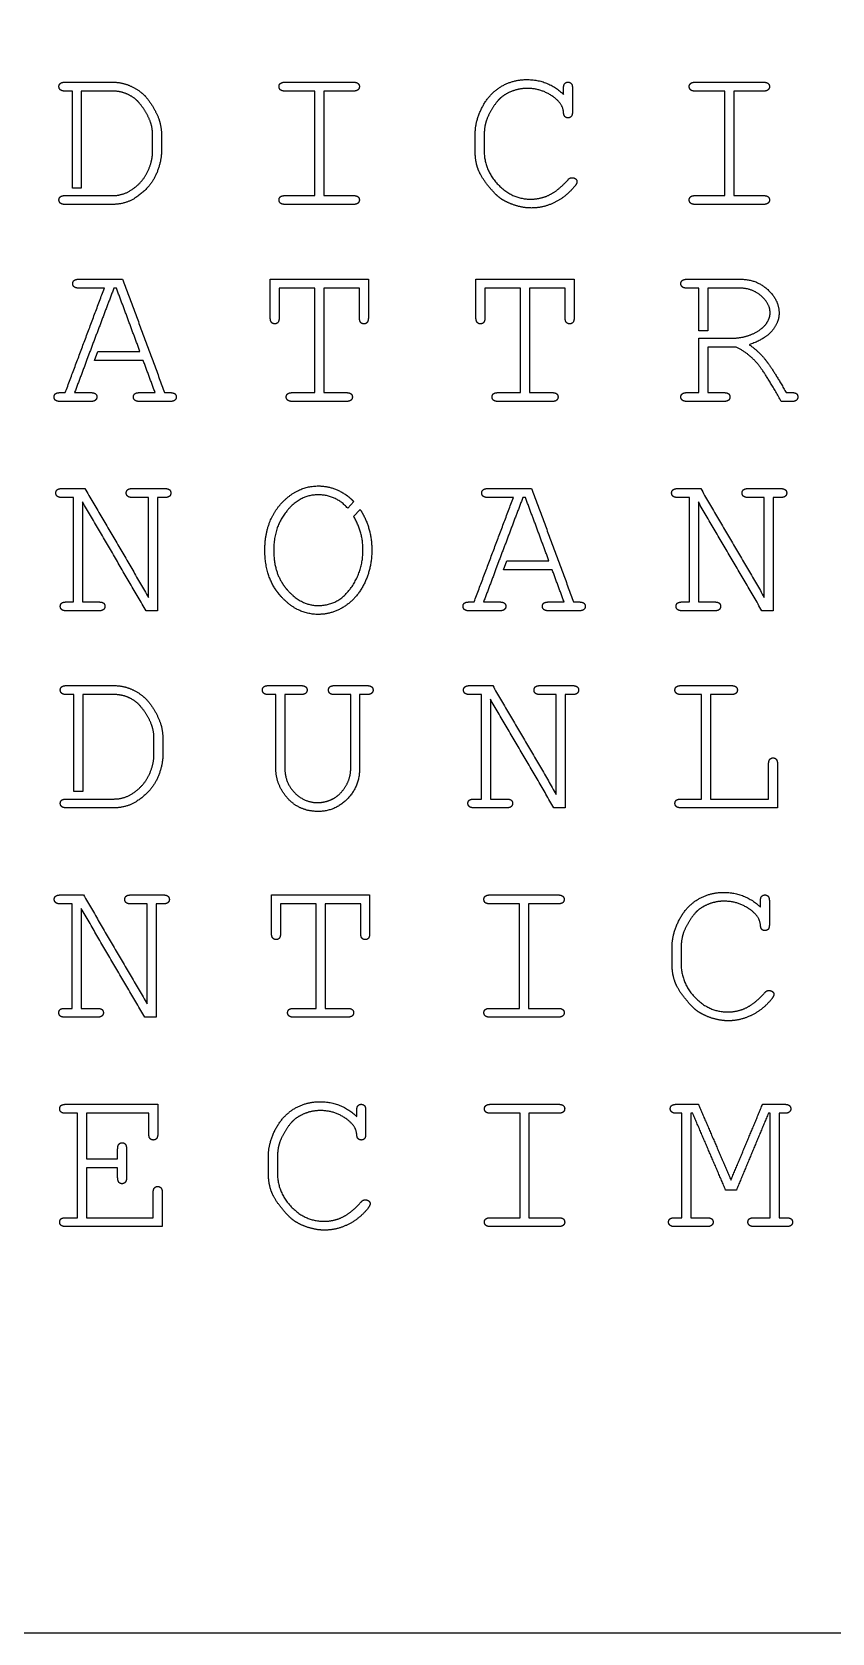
# Model space of a CAD drawing. Header units: millimetres. Extents: x 0 to 260, y 0 to 260.
# Drawn here: x 65 to 130, y 0 to 130 of the extents above; entities that cross this region are included whole.
import ezdxf

# ---------------------------------------------------------------- set-up
doc = ezdxf.new("R2010")
doc.units = ezdxf.units.MM
doc.header["$MEASUREMENT"] = 0
doc.layers.add('LaserCut', color=254, linetype='Continuous', true_color=0xbfbfff)

msp = doc.modelspace()

# ---------------------------------------------------------------- linework, layer by layer
at = {"layer": 'LaserCut'}
for p, q in [((69, 117.32), (68.28, 117.32)), ((119.9, 105.74), (119.17, 105.74)), ((70.08, 103.33), (70.36, 104.06)), ((91.14, 91.87), (90.65, 91.33)), ((91.13, 90.67), (91.65, 91.24)), ((103.31, 86.33), (103.58, 87.06)), ((69.12, 68.32), (68.39, 68.32))]:
    msp.add_line(p, q, dxfattribs=at)
msp.add_lwpolyline([(0, 0), (260, 0), (260, 260), (0, 260)], close=True, dxfattribs=at)
for points in [[(68.28, 116.72), (69, 116.72)], [(69.71, 104.06), (69.44, 103.33)], [(119.17, 105.14), (119.9, 105.14)], [(102.94, 87.06), (102.67, 86.33)], [(68.39, 67.72), (69.12, 67.72)]]:
    msp.add_lwpolyline(points, dxfattribs=at)
for points in [[(103.09, 125.56), (104.06, 126.14), (105.19, 126.14)], [(105.19, 126.14), (106.93, 126.14), (108.19, 124.94)], [(67.19, 125.57), (67.19, 125.73), (67.31, 125.83)], [(67.31, 125.3), (67.19, 125.4), (67.19, 125.57)], [(67.31, 125.83), (67.43, 125.93), (67.7, 125.93)], [(67.7, 125.2), (67.43, 125.2), (67.31, 125.3)], [(67.7, 125.93), (69.61, 125.93), (71.51, 125.93)], [(68.28, 125.2), (67.99, 125.2), (67.7, 125.2)], [(68.28, 117.32), (68.28, 121.26), (68.28, 125.2)], [(71.57, 125.2), (70.29, 125.2), (69, 125.2)], [(69, 125.2), (69, 121.26), (69, 117.32)], [(71.51, 125.93), (72.4, 125.93), (73.14, 125.55)], [(72.84, 124.91), (72.25, 125.2), (71.57, 125.2)], [(73.73, 124.21), (73.43, 124.62), (72.84, 124.91)], [(73.14, 125.55), (73.88, 125.18), (74.27, 124.71)], [(85.07, 125.57), (85.07, 125.73), (85.19, 125.83)], [(85.19, 125.3), (85.07, 125.4), (85.07, 125.57)], [(85.19, 125.83), (85.31, 125.93), (85.58, 125.93)], [(85.58, 125.2), (85.31, 125.2), (85.19, 125.3)], [(85.58, 125.93), (88.34, 125.93), (91.09, 125.93)], [(87.97, 125.2), (86.78, 125.2), (85.58, 125.2)], [(87.97, 116.72), (87.97, 120.96), (87.97, 125.2)], [(88.7, 125.2), (88.7, 120.96), (88.7, 116.72)], [(91.09, 125.2), (89.89, 125.2), (88.7, 125.2)], [(91.09, 125.93), (91.36, 125.93), (91.48, 125.83)], [(91.48, 125.3), (91.36, 125.2), (91.09, 125.2)], [(91.48, 125.83), (91.6, 125.73), (91.6, 125.57)], [(91.6, 125.57), (91.6, 125.4), (91.48, 125.3)], [(101.57, 123.87), (102.13, 124.97), (103.09, 125.56)], [(103.7, 125.06), (103.17, 124.8), (102.85, 124.42)], [(105.23, 125.42), (104.42, 125.42), (103.7, 125.06)], [(107.43, 124.68), (106.46, 125.42), (105.23, 125.42)], [(108.19, 125.45), (108.19, 125.7), (108.29, 125.82)], [(108.19, 124.94), (108.19, 125.19), (108.19, 125.45)], [(108.29, 125.82), (108.39, 125.93), (108.55, 125.93)], [(108.55, 125.93), (108.71, 125.93), (108.81, 125.82)], [(108.81, 125.82), (108.91, 125.71), (108.91, 125.46)], [(108.91, 125.46), (108.91, 124.48), (108.91, 123.51)], [(118.4, 125.57), (118.4, 125.73), (118.52, 125.83)], [(118.52, 125.3), (118.4, 125.4), (118.4, 125.57)], [(118.52, 125.83), (118.63, 125.93), (118.9, 125.93)], [(118.9, 125.2), (118.63, 125.2), (118.52, 125.3)], [(118.9, 125.93), (121.66, 125.93), (124.41, 125.93)], [(121.3, 125.2), (120.1, 125.2), (118.9, 125.2)], [(121.3, 116.72), (121.3, 120.96), (121.3, 125.2)], [(122.02, 125.2), (122.02, 120.96), (122.02, 116.72)], [(124.41, 125.2), (123.22, 125.2), (122.02, 125.2)], [(124.41, 125.93), (124.68, 125.93), (124.8, 125.83)], [(124.8, 125.3), (124.68, 125.2), (124.41, 125.2)], [(124.8, 125.83), (124.92, 125.73), (124.92, 125.57)], [(124.92, 125.57), (124.92, 125.4), (124.8, 125.3)], [(74.59, 122.78), (74.29, 123.57), (73.73, 124.21)], [(74.27, 124.71), (74.94, 123.9), (75.28, 123)], [(101.01, 121.72), (101.01, 122.77), (101.57, 123.87)], [(102.85, 124.42), (102.3, 123.76), (101.97, 122.96)], [(108.19, 123.45), (108.15, 124.15), (107.43, 124.68)], [(108.91, 123.51), (108.91, 123.25), (108.81, 123.14)], [(74.8, 121.61), (74.8, 122.27), (74.59, 122.78)], [(75.28, 123), (75.53, 122.35), (75.53, 121.46)], [(101.97, 122.96), (101.74, 122.36), (101.74, 121.62)], [(108.3, 123.13), (108.21, 123.23), (108.19, 123.45)], [(108.55, 123.03), (108.4, 123.03), (108.3, 123.13)], [(108.81, 123.14), (108.71, 123.03), (108.55, 123.03)], [(74.8, 120.32), (74.8, 120.96), (74.8, 121.61)], [(75.53, 121.46), (75.53, 120.96), (75.53, 120.47)], [(101.01, 120.27), (101.01, 120.99), (101.01, 121.72)], [(101.74, 121.62), (101.74, 120.99), (101.74, 120.37)], [(74.41, 118.69), (74.8, 119.53), (74.8, 120.32)], [(75.53, 120.47), (75.53, 119.38), (75.04, 118.35)], [(101.23, 118.91), (101.01, 119.53), (101.01, 120.27)], [(101.74, 120.37), (101.74, 118.78), (102.87, 117.61)], [(73.24, 117.29), (74.02, 117.86), (74.41, 118.69)], [(75.04, 118.35), (74.56, 117.32), (73.44, 116.56)], [(102.02, 117.57), (101.44, 118.3), (101.23, 118.91)], [(71.57, 116.72), (72.46, 116.72), (73.24, 117.29)], [(103, 116.54), (102.6, 116.85), (102.02, 117.57)], [(102.87, 117.61), (104.01, 116.43), (105.51, 116.43)], [(107.13, 116.82), (107.84, 117.21), (108.55, 118)], [(108.91, 117.26), (108.21, 116.49), (107.34, 116.1)], [(108.55, 118), (108.66, 118.17), (108.87, 118.17)], [(108.87, 118.17), (109.05, 118.17), (109.16, 118.08)], [(109.28, 117.85), (109.28, 117.65), (108.91, 117.26)], [(109.16, 118.08), (109.28, 117.99), (109.28, 117.85)], [(67.19, 116.36), (67.19, 116.53), (67.31, 116.63)], [(67.31, 116.1), (67.19, 116.21), (67.19, 116.36)], [(67.31, 116.63), (67.43, 116.72), (67.7, 116.72)], [(67.7, 116), (67.43, 116), (67.31, 116.1)], [(67.7, 116.72), (67.99, 116.72), (68.28, 116.72)], [(71.51, 116), (69.61, 116), (67.7, 116)], [(69, 116.72), (70.29, 116.72), (71.57, 116.72)], [(73.44, 116.56), (72.61, 116), (71.51, 116)], [(85.07, 116.36), (85.07, 116.53), (85.19, 116.63)], [(85.19, 116.1), (85.07, 116.21), (85.07, 116.36)], [(85.19, 116.63), (85.31, 116.72), (85.58, 116.72)], [(85.58, 116), (85.31, 116), (85.19, 116.1)], [(85.58, 116.72), (86.78, 116.72), (87.97, 116.72)], [(91.09, 116), (88.34, 116), (85.58, 116)], [(88.7, 116.72), (89.89, 116.72), (91.09, 116.72)], [(91.09, 116.72), (91.36, 116.72), (91.48, 116.63)], [(91.48, 116.1), (91.36, 116), (91.09, 116)], [(91.48, 116.63), (91.6, 116.53), (91.6, 116.36)], [(91.6, 116.36), (91.6, 116.21), (91.48, 116.1)], [(104.01, 116.01), (103.4, 116.24), (103, 116.54)], [(105.58, 115.71), (104.81, 115.71), (104.01, 116.01)], [(105.51, 116.43), (106.41, 116.43), (107.13, 116.82)], [(107.34, 116.1), (106.47, 115.71), (105.58, 115.71)], [(118.4, 116.36), (118.4, 116.53), (118.52, 116.63)], [(118.52, 116.1), (118.4, 116.21), (118.4, 116.36)], [(118.52, 116.63), (118.63, 116.72), (118.9, 116.72)], [(118.9, 116), (118.63, 116), (118.52, 116.1)], [(118.9, 116.72), (120.1, 116.72), (121.3, 116.72)], [(124.41, 116), (121.66, 116), (118.9, 116)], [(122.02, 116.72), (123.22, 116.72), (124.41, 116.72)], [(124.41, 116.72), (124.68, 116.72), (124.8, 116.63)], [(124.8, 116.1), (124.68, 116), (124.41, 116)], [(124.8, 116.63), (124.92, 116.53), (124.92, 116.36)], [(124.92, 116.36), (124.92, 116.21), (124.8, 116.1)], [(67.7, 100.72), (69.29, 104.96), (70.88, 109.2)], [(68.31, 109.57), (68.31, 109.73), (68.43, 109.83)], [(68.43, 109.3), (68.31, 109.4), (68.31, 109.57)], [(68.43, 109.83), (68.55, 109.93), (68.82, 109.93)], [(68.82, 109.2), (68.55, 109.2), (68.43, 109.3)], [(68.82, 109.93), (70.59, 109.93), (72.36, 109.93)], [(70.88, 109.2), (69.85, 109.2), (68.82, 109.2)], [(71.65, 109.2), (70.68, 106.63), (69.71, 104.06)], [(71.86, 109.2), (71.76, 109.2), (71.65, 109.2)], [(73.77, 104.06), (72.82, 106.63), (71.86, 109.2)], [(72.36, 109.93), (74.07, 105.33), (75.77, 100.72)], [(84.36, 106.81), (84.36, 108.37), (84.36, 109.93)], [(84.36, 109.93), (88.34, 109.93), (92.33, 109.93)], [(87.98, 109.2), (86.53, 109.2), (85.08, 109.2)], [(85.08, 109.2), (85.08, 108.01), (85.08, 106.81)], [(87.98, 100.72), (87.98, 104.96), (87.98, 109.2)], [(88.71, 109.2), (88.71, 104.96), (88.71, 100.72)], [(91.61, 109.2), (90.16, 109.2), (88.71, 109.2)], [(91.61, 106.81), (91.61, 108.01), (91.61, 109.2)], [(92.33, 109.93), (92.33, 108.37), (92.33, 106.81)], [(101.07, 106.81), (101.07, 108.37), (101.07, 109.93)], [(101.07, 109.93), (105.06, 109.93), (109.05, 109.93)], [(104.7, 109.2), (103.25, 109.2), (101.8, 109.2)], [(101.8, 109.2), (101.8, 108.01), (101.8, 106.81)], [(104.7, 100.72), (104.7, 104.96), (104.7, 109.2)], [(105.42, 109.2), (105.42, 104.96), (105.42, 100.72)], [(108.32, 109.2), (106.87, 109.2), (105.42, 109.2)], [(108.32, 106.81), (108.32, 108.01), (108.32, 109.2)], [(109.05, 109.93), (109.05, 108.37), (109.05, 106.81)], [(117.72, 109.57), (117.72, 109.73), (117.84, 109.83)], [(117.84, 109.3), (117.72, 109.4), (117.72, 109.57)], [(117.84, 109.83), (117.96, 109.93), (118.23, 109.93)], [(118.23, 109.2), (117.96, 109.2), (117.84, 109.3)], [(118.23, 109.93), (120.39, 109.93), (122.54, 109.93)], [(119.17, 109.2), (118.7, 109.2), (118.23, 109.2)], [(119.17, 105.74), (119.17, 107.47), (119.17, 109.2)], [(122.52, 109.2), (121.21, 109.2), (119.9, 109.2)], [(119.9, 109.2), (119.9, 107.47), (119.9, 105.74)], [(124.26, 108.56), (123.54, 109.2), (122.52, 109.2)], [(122.54, 109.93), (123.87, 109.93), (124.78, 109.08)], [(124.97, 107.21), (124.97, 107.92), (124.26, 108.56)], [(124.78, 109.08), (125.7, 108.24), (125.7, 107.18)], [(84.46, 106.42), (84.36, 106.54), (84.36, 106.81)], [(85.08, 106.81), (85.08, 106.54), (84.98, 106.42)], [(91.7, 106.42), (91.61, 106.54), (91.61, 106.81)], [(92.33, 106.81), (92.33, 106.54), (92.23, 106.42)], [(101.18, 106.42), (101.07, 106.54), (101.07, 106.81)], [(101.8, 106.81), (101.8, 106.54), (101.7, 106.42)], [(108.42, 106.42), (108.32, 106.54), (108.32, 106.81)], [(109.05, 106.81), (109.05, 106.54), (108.95, 106.42)], [(124.63, 106.28), (124.97, 106.73), (124.97, 107.21)], [(125.7, 107.18), (125.7, 106.41), (125.13, 105.74)], [(84.72, 106.3), (84.57, 106.3), (84.46, 106.42)], [(84.98, 106.42), (84.89, 106.3), (84.72, 106.3)], [(91.97, 106.3), (91.8, 106.3), (91.7, 106.42)], [(92.23, 106.42), (92.13, 106.3), (91.97, 106.3)], [(101.44, 106.3), (101.28, 106.3), (101.18, 106.42)], [(101.7, 106.42), (101.6, 106.3), (101.44, 106.3)], [(108.68, 106.3), (108.52, 106.3), (108.42, 106.42)], [(108.95, 106.42), (108.85, 106.3), (108.68, 106.3)], [(121.84, 105.14), (122.77, 105.14), (123.53, 105.48)], [(125.13, 105.74), (124.57, 105.06), (123.28, 104.61)], [(123.53, 105.48), (124.28, 105.82), (124.63, 106.28)], [(70.36, 104.06), (72.06, 104.06), (73.77, 104.06)], [(119.17, 100.72), (119.17, 102.93), (119.17, 105.14)], [(119.9, 105.14), (120.87, 105.14), (121.84, 105.14)], [(122.22, 104.42), (121.06, 104.42), (119.9, 104.42)], [(119.9, 104.42), (119.9, 102.57), (119.9, 100.72)], [(123.86, 103.17), (123.14, 103.97), (122.22, 104.42)], [(123.28, 104.61), (124.03, 104.09), (124.56, 103.43)], [(69.44, 103.33), (68.95, 102.03), (68.46, 100.72)], [(74.04, 103.33), (72.06, 103.33), (70.08, 103.33)], [(75, 100.72), (74.52, 102.03), (74.04, 103.33)], [(125.87, 100), (124.57, 102.36), (123.86, 103.17)], [(124.56, 103.43), (125.1, 102.77), (126.28, 100.72)], [(66.79, 100.36), (66.79, 100.53), (66.91, 100.63)], [(66.91, 100.1), (66.79, 100.21), (66.79, 100.36)], [(66.91, 100.63), (67.03, 100.72), (67.3, 100.72)], [(67.3, 100), (67.03, 100), (66.91, 100.1)], [(67.3, 100.72), (67.5, 100.72), (67.7, 100.72)], [(68.46, 100.72), (69.11, 100.72), (69.76, 100.72)], [(69.76, 100.72), (70.03, 100.72), (70.15, 100.63)], [(70.15, 100.1), (70.03, 100), (69.76, 100)], [(70.15, 100.63), (70.27, 100.53), (70.27, 100.36)], [(70.27, 100.36), (70.27, 100.21), (70.15, 100.1)], [(73.24, 100.36), (73.24, 100.53), (73.36, 100.63)], [(73.36, 100.1), (73.24, 100.21), (73.24, 100.36)], [(73.36, 100.63), (73.47, 100.72), (73.75, 100.72)], [(73.75, 100), (73.47, 100), (73.36, 100.1)], [(73.75, 100.72), (74.38, 100.72), (75, 100.72)], [(75.77, 100.72), (75.99, 100.72), (76.21, 100.72)], [(76.21, 100.72), (76.48, 100.72), (76.6, 100.63)], [(76.6, 100.1), (76.48, 100), (76.21, 100)], [(76.6, 100.63), (76.72, 100.53), (76.72, 100.36)], [(76.72, 100.36), (76.72, 100.21), (76.6, 100.1)], [(85.66, 100.36), (85.66, 100.53), (85.78, 100.63)], [(85.78, 100.1), (85.66, 100.21), (85.66, 100.36)], [(85.78, 100.63), (85.9, 100.72), (86.17, 100.72)], [(86.17, 100), (85.9, 100), (85.78, 100.1)], [(86.17, 100.72), (87.08, 100.72), (87.98, 100.72)], [(88.71, 100.72), (89.61, 100.72), (90.52, 100.72)], [(90.52, 100.72), (90.79, 100.72), (90.91, 100.63)], [(90.91, 100.1), (90.79, 100), (90.52, 100)], [(90.91, 100.63), (91.03, 100.53), (91.03, 100.36)], [(91.03, 100.36), (91.03, 100.21), (90.91, 100.1)], [(102.38, 100.36), (102.38, 100.53), (102.5, 100.63)], [(102.5, 100.1), (102.38, 100.21), (102.38, 100.36)], [(102.5, 100.63), (102.61, 100.72), (102.89, 100.72)], [(102.89, 100), (102.61, 100), (102.5, 100.1)], [(102.89, 100.72), (103.79, 100.72), (104.7, 100.72)], [(105.42, 100.72), (106.33, 100.72), (107.23, 100.72)], [(107.23, 100.72), (107.51, 100.72), (107.62, 100.63)], [(107.62, 100.1), (107.51, 100), (107.23, 100)], [(107.62, 100.63), (107.74, 100.53), (107.74, 100.36)], [(107.74, 100.36), (107.74, 100.21), (107.62, 100.1)], [(117.72, 100.36), (117.72, 100.53), (117.84, 100.63)], [(117.84, 100.1), (117.72, 100.21), (117.72, 100.36)], [(117.84, 100.63), (117.96, 100.72), (118.23, 100.72)], [(118.23, 100), (117.96, 100), (117.84, 100.1)], [(118.23, 100.72), (118.7, 100.72), (119.17, 100.72)], [(119.9, 100.72), (120.55, 100.72), (121.2, 100.72)], [(121.2, 100.72), (121.48, 100.72), (121.59, 100.63)], [(121.59, 100.1), (121.48, 100), (121.2, 100)], [(121.59, 100.63), (121.71, 100.53), (121.71, 100.36)], [(121.71, 100.36), (121.71, 100.21), (121.59, 100.1)], [(126.28, 100.72), (126.53, 100.72), (126.78, 100.72)], [(127.11, 100.1), (127.01, 100), (126.77, 100)], [(126.78, 100.72), (127.01, 100.72), (127.12, 100.63)], [(127.22, 100.36), (127.22, 100.21), (127.11, 100.1)], [(127.12, 100.63), (127.22, 100.53), (127.22, 100.36)], [(69.76, 100), (68.53, 100), (67.3, 100)], [(76.21, 100), (74.98, 100), (73.75, 100)], [(90.52, 100), (88.34, 100), (86.17, 100)], [(107.23, 100), (105.06, 100), (102.89, 100)], [(121.2, 100), (119.72, 100), (118.23, 100)], [(126.77, 100), (126.32, 100), (125.87, 100)], [(66.94, 92.57), (66.94, 92.73), (67.05, 92.83)], [(67.05, 92.3), (66.94, 92.4), (66.94, 92.57)], [(67.05, 92.83), (67.17, 92.93), (67.44, 92.93)], [(67.44, 92.2), (67.17, 92.2), (67.05, 92.3)], [(67.44, 92.93), (68.37, 92.93), (69.3, 92.93)], [(69.3, 92.93), (71.89, 88.51), (74.47, 84.09)], [(72.66, 92.57), (72.66, 92.73), (72.77, 92.83)], [(72.78, 92.3), (72.66, 92.4), (72.66, 92.57)], [(72.77, 92.83), (72.89, 92.93), (73.17, 92.93)], [(73.17, 92.2), (72.9, 92.2), (72.78, 92.3)], [(73.17, 92.93), (74.47, 92.93), (75.78, 92.93)], [(75.78, 92.93), (76.05, 92.93), (76.17, 92.83)], [(76.17, 92.3), (76.05, 92.2), (75.78, 92.2)], [(76.17, 92.83), (76.28, 92.73), (76.28, 92.57)], [(76.28, 92.57), (76.28, 92.4), (76.17, 92.3)], [(85.23, 91.69), (86.54, 93.14), (88.26, 93.14)], [(88.26, 92.42), (86.76, 92.42), (85.7, 91.1)], [(88.26, 93.14), (89.43, 93.14), (90.44, 92.47)], [(90.65, 91.33), (89.69, 92.42), (88.26, 92.42)], [(90.44, 92.47), (90.82, 92.21), (91.14, 91.87)], [(101.54, 92.57), (101.54, 92.73), (101.66, 92.83)], [(101.66, 92.3), (101.54, 92.4), (101.54, 92.57)], [(101.66, 92.83), (101.78, 92.93), (102.05, 92.93)], [(102.05, 92.2), (101.78, 92.2), (101.66, 92.3)], [(102.05, 92.93), (103.82, 92.93), (105.59, 92.93)], [(105.59, 92.93), (107.3, 88.33), (109, 83.72)], [(116.97, 92.57), (116.97, 92.73), (117.09, 92.83)], [(117.09, 92.3), (116.97, 92.4), (116.97, 92.57)], [(117.09, 92.83), (117.2, 92.93), (117.48, 92.93)], [(117.48, 92.2), (117.2, 92.2), (117.09, 92.3)], [(117.48, 92.93), (118.4, 92.93), (119.33, 92.93)], [(119.33, 92.93), (121.92, 88.51), (124.5, 84.09)], [(122.69, 92.57), (122.69, 92.73), (122.81, 92.83)], [(122.81, 92.3), (122.69, 92.4), (122.69, 92.57)], [(122.81, 92.83), (122.92, 92.93), (123.2, 92.93)], [(123.2, 92.2), (122.93, 92.2), (122.81, 92.3)], [(123.2, 92.93), (124.5, 92.93), (125.81, 92.93)], [(125.81, 92.93), (126.08, 92.93), (126.2, 92.83)], [(126.2, 92.3), (126.08, 92.2), (125.81, 92.2)], [(126.2, 92.83), (126.32, 92.73), (126.32, 92.57)], [(126.32, 92.57), (126.32, 92.4), (126.2, 92.3)], [(68.38, 92.2), (67.91, 92.2), (67.44, 92.2)], [(68.38, 83.72), (68.38, 87.96), (68.38, 92.2)], [(74.28, 83), (71.69, 87.42), (69.11, 91.84)], [(69.11, 91.84), (69.11, 87.78), (69.11, 83.72)], [(74.47, 92.2), (73.82, 92.2), (73.17, 92.2)], [(74.47, 84.09), (74.47, 88.14), (74.47, 92.2)], [(75.78, 92.2), (75.49, 92.2), (75.2, 92.2)], [(75.2, 92.2), (75.2, 87.6), (75.2, 83)], [(83.92, 87.93), (83.92, 90.23), (85.23, 91.69)], [(85.7, 91.1), (84.63, 89.79), (84.64, 87.93)], [(91.65, 91.24), (91.86, 90.93), (92.03, 90.57)], [(100.92, 83.72), (102.52, 87.96), (104.11, 92.2)], [(104.11, 92.2), (103.08, 92.2), (102.05, 92.2)], [(104.88, 92.2), (103.91, 89.63), (102.94, 87.06)], [(105.09, 92.2), (104.98, 92.2), (104.88, 92.2)], [(107, 87.06), (106.05, 89.63), (105.09, 92.2)], [(118.42, 92.2), (117.95, 92.2), (117.48, 92.2)], [(118.42, 83.72), (118.42, 87.96), (118.42, 92.2)], [(124.31, 83), (121.73, 87.42), (119.14, 91.84)], [(119.14, 91.84), (119.14, 87.78), (119.14, 83.72)], [(124.5, 92.2), (123.85, 92.2), (123.2, 92.2)], [(124.5, 84.09), (124.5, 88.14), (124.5, 92.2)], [(125.81, 92.2), (125.52, 92.2), (125.23, 92.2)], [(125.23, 92.2), (125.23, 87.6), (125.23, 83)], [(91.89, 87.93), (91.89, 89.43), (91.13, 90.67)], [(92.03, 90.57), (92.61, 89.36), (92.61, 87.93)], [(84.76, 84.78), (83.92, 86.09), (83.92, 87.93)], [(84.64, 87.93), (84.63, 86.43), (85.27, 85.35)], [(90.88, 84.81), (91.89, 86.19), (91.89, 87.93)], [(92.61, 87.93), (92.61, 86.5), (92.03, 85.28)], [(102.67, 86.33), (102.18, 85.03), (101.69, 83.72)], [(107.27, 86.33), (105.29, 86.33), (103.31, 86.33)], [(103.58, 87.06), (105.29, 87.06), (107, 87.06)], [(108.23, 83.72), (107.75, 85.03), (107.27, 86.33)], [(85.13, 84.29), (84.93, 84.53), (84.76, 84.78)], [(85.27, 85.35), (85.42, 85.08), (85.62, 84.84)], [(85.62, 84.84), (85.68, 84.76), (85.75, 84.69)], [(85.75, 84.69), (85.75, 84.69), (85.75, 84.69)], [(85.75, 84.69), (86.87, 83.43), (88.26, 83.43)], [(88.26, 83.43), (89.87, 83.43), (90.88, 84.81)], [(92.03, 85.28), (91.46, 84.07), (90.44, 83.39)], [(67.3, 83.36), (67.3, 83.53), (67.41, 83.63)], [(67.41, 83.1), (67.3, 83.21), (67.3, 83.36)], [(67.41, 83.63), (67.53, 83.72), (67.8, 83.72)], [(67.8, 83.72), (68.09, 83.72), (68.38, 83.72)], [(69.11, 83.72), (69.76, 83.72), (70.41, 83.72)], [(70.41, 83.72), (70.69, 83.72), (70.81, 83.63)], [(70.81, 83.63), (70.92, 83.53), (70.92, 83.36)], [(70.92, 83.36), (70.92, 83.21), (70.81, 83.1)], [(85.23, 84.17), (85.18, 84.23), (85.13, 84.29)], [(85.26, 84.14), (85.24, 84.16), (85.23, 84.17)], [(88.26, 82.71), (86.56, 82.71), (85.26, 84.14)], [(90.44, 83.39), (89.43, 82.71), (88.26, 82.71)], [(100.02, 83.36), (100.02, 83.53), (100.14, 83.63)], [(100.14, 83.1), (100.02, 83.21), (100.02, 83.36)], [(100.14, 83.63), (100.26, 83.72), (100.53, 83.72)], [(100.53, 83.72), (100.73, 83.72), (100.92, 83.72)], [(101.69, 83.72), (102.34, 83.72), (102.99, 83.72)], [(102.99, 83.72), (103.26, 83.72), (103.38, 83.63)], [(103.38, 83.63), (103.5, 83.53), (103.5, 83.36)], [(103.5, 83.36), (103.5, 83.21), (103.38, 83.1)], [(106.47, 83.36), (106.47, 83.53), (106.59, 83.63)], [(106.59, 83.1), (106.47, 83.21), (106.47, 83.36)], [(106.59, 83.63), (106.7, 83.72), (106.98, 83.72)], [(106.98, 83.72), (107.6, 83.72), (108.23, 83.72)], [(109, 83.72), (109.22, 83.72), (109.44, 83.72)], [(109.44, 83.72), (109.71, 83.72), (109.83, 83.63)], [(109.83, 83.63), (109.95, 83.53), (109.95, 83.36)], [(109.95, 83.36), (109.95, 83.21), (109.83, 83.1)], [(117.33, 83.36), (117.33, 83.53), (117.45, 83.63)], [(117.45, 83.1), (117.33, 83.21), (117.33, 83.36)], [(117.45, 83.63), (117.56, 83.72), (117.84, 83.72)], [(117.84, 83.72), (118.13, 83.72), (118.42, 83.72)], [(119.14, 83.72), (119.79, 83.72), (120.45, 83.72)], [(120.45, 83.72), (120.72, 83.72), (120.84, 83.63)], [(120.84, 83.63), (120.95, 83.53), (120.95, 83.36)], [(120.95, 83.36), (120.95, 83.21), (120.84, 83.1)], [(67.8, 83), (67.53, 83), (67.41, 83.1)], [(70.41, 83), (69.11, 83), (67.8, 83)], [(70.81, 83.1), (70.69, 83), (70.41, 83)], [(75.2, 83), (74.74, 83), (74.28, 83)], [(100.53, 83), (100.26, 83), (100.14, 83.1)], [(102.99, 83), (101.76, 83), (100.53, 83)], [(103.38, 83.1), (103.26, 83), (102.99, 83)], [(106.98, 83), (106.7, 83), (106.59, 83.1)], [(109.44, 83), (108.21, 83), (106.98, 83)], [(109.83, 83.1), (109.71, 83), (109.44, 83)], [(117.84, 83), (117.56, 83), (117.45, 83.1)], [(120.45, 83), (119.14, 83), (117.84, 83)], [(120.84, 83.1), (120.72, 83), (120.45, 83)], [(125.23, 83), (124.77, 83), (124.31, 83)], [(67.3, 76.57), (67.3, 76.73), (67.42, 76.83)], [(67.42, 76.83), (67.54, 76.93), (67.81, 76.93)], [(67.81, 76.93), (69.72, 76.93), (71.62, 76.93)], [(71.62, 76.93), (72.52, 76.93), (73.26, 76.55)], [(83.72, 76.57), (83.72, 76.73), (83.85, 76.84)], [(83.85, 76.84), (83.96, 76.93), (84.23, 76.93)], [(84.23, 76.93), (85.54, 76.93), (86.84, 76.93)], [(86.84, 76.93), (87.11, 76.93), (87.23, 76.83)], [(87.23, 76.83), (87.35, 76.73), (87.35, 76.57)], [(89.09, 76.57), (89.09, 76.73), (89.2, 76.83)], [(89.2, 76.83), (89.32, 76.93), (89.59, 76.93)], [(89.59, 76.93), (90.9, 76.93), (92.2, 76.93)], [(92.2, 76.93), (92.47, 76.93), (92.59, 76.83)], [(92.59, 76.83), (92.71, 76.73), (92.71, 76.57)], [(100.06, 76.57), (100.06, 76.73), (100.18, 76.83)], [(100.18, 76.83), (100.3, 76.93), (100.57, 76.93)], [(100.57, 76.93), (101.5, 76.93), (102.43, 76.93)], [(102.43, 76.93), (105.01, 72.51), (107.6, 68.09)], [(105.79, 76.57), (105.79, 76.73), (105.9, 76.83)], [(105.9, 76.83), (106.01, 76.93), (106.29, 76.93)], [(106.29, 76.93), (107.6, 76.93), (108.9, 76.93)], [(108.9, 76.93), (109.17, 76.93), (109.29, 76.83)], [(109.29, 76.83), (109.41, 76.73), (109.41, 76.57)], [(117.24, 76.57), (117.24, 76.73), (117.36, 76.83)], [(117.36, 76.83), (117.48, 76.93), (117.75, 76.93)], [(117.75, 76.93), (119.78, 76.93), (121.81, 76.93)], [(121.81, 76.93), (122.08, 76.93), (122.19, 76.83)], [(122.19, 76.83), (122.31, 76.73), (122.31, 76.57)], [(67.42, 76.3), (67.3, 76.4), (67.3, 76.57)], [(67.81, 76.2), (67.54, 76.2), (67.42, 76.3)], [(68.39, 76.2), (68.1, 76.2), (67.81, 76.2)], [(68.39, 68.32), (68.39, 72.26), (68.39, 76.2)], [(71.68, 76.2), (70.4, 76.2), (69.12, 76.2)], [(69.12, 76.2), (69.12, 72.26), (69.12, 68.32)], [(72.95, 75.91), (72.36, 76.2), (71.68, 76.2)], [(73.84, 75.21), (73.54, 75.62), (72.95, 75.91)], [(73.26, 76.55), (73.99, 76.18), (74.38, 75.71)], [(74.38, 75.71), (75.05, 74.9), (75.39, 74)], [(83.84, 76.3), (83.72, 76.4), (83.72, 76.57)], [(84.23, 76.2), (83.96, 76.2), (83.84, 76.3)], [(84.81, 76.2), (84.52, 76.2), (84.23, 76.2)], [(84.81, 70.25), (84.81, 73.23), (84.81, 76.2)], [(86.84, 76.2), (86.19, 76.2), (85.54, 76.2)], [(85.54, 76.2), (85.54, 73.23), (85.54, 70.26)], [(87.23, 76.3), (87.11, 76.2), (86.84, 76.2)], [(87.35, 76.57), (87.35, 76.4), (87.23, 76.3)], [(89.2, 76.3), (89.09, 76.4), (89.09, 76.57)], [(89.59, 76.2), (89.32, 76.2), (89.2, 76.3)], [(90.9, 76.2), (90.25, 76.2), (89.59, 76.2)], [(90.9, 70.26), (90.9, 73.23), (90.9, 76.2)], [(91.62, 76.2), (91.62, 73.23), (91.62, 70.25)], [(92.2, 76.2), (91.91, 76.2), (91.62, 76.2)], [(92.59, 76.3), (92.47, 76.2), (92.2, 76.2)], [(92.71, 76.57), (92.71, 76.4), (92.59, 76.3)], [(100.18, 76.3), (100.06, 76.4), (100.06, 76.57)], [(100.57, 76.2), (100.3, 76.2), (100.18, 76.3)], [(101.51, 76.2), (101.04, 76.2), (100.57, 76.2)], [(101.51, 67.72), (101.51, 71.96), (101.51, 76.2)], [(107.41, 67), (104.82, 71.42), (102.24, 75.84)], [(102.24, 75.84), (102.24, 71.78), (102.24, 67.72)], [(105.9, 76.3), (105.79, 76.4), (105.79, 76.57)], [(106.29, 76.2), (106.02, 76.2), (105.9, 76.3)], [(107.6, 76.2), (106.95, 76.2), (106.29, 76.2)], [(107.6, 68.09), (107.6, 72.14), (107.6, 76.2)], [(108.9, 76.2), (108.61, 76.2), (108.32, 76.2)], [(108.32, 76.2), (108.32, 71.6), (108.32, 67)], [(109.29, 76.3), (109.17, 76.2), (108.9, 76.2)], [(109.41, 76.57), (109.41, 76.4), (109.29, 76.3)], [(117.36, 76.3), (117.24, 76.4), (117.24, 76.57)], [(117.75, 76.2), (117.48, 76.2), (117.36, 76.3)], [(119.41, 76.2), (118.58, 76.2), (117.75, 76.2)], [(119.41, 67.72), (119.41, 71.96), (119.41, 76.2)], [(120.14, 76.2), (120.14, 71.96), (120.14, 67.72)], [(121.81, 76.2), (120.97, 76.2), (120.14, 76.2)], [(122.19, 76.3), (122.08, 76.2), (121.81, 76.2)], [(122.31, 76.57), (122.31, 76.4), (122.19, 76.3)], [(74.7, 73.78), (74.4, 74.57), (73.84, 75.21)], [(74.91, 72.61), (74.91, 73.27), (74.7, 73.78)], [(75.39, 74), (75.64, 73.35), (75.64, 72.46)], [(74.91, 71.32), (74.91, 71.96), (74.91, 72.61)], [(75.64, 72.46), (75.64, 71.96), (75.64, 71.47)], [(74.52, 69.69), (74.91, 70.53), (74.91, 71.32)], [(75.64, 71.47), (75.64, 70.38), (75.16, 69.35)], [(85.32, 68.39), (84.81, 69.23), (84.81, 70.25)], [(85.54, 70.26), (85.53, 69.08), (86.32, 68.25)], [(90.48, 68.74), (90.9, 69.42), (90.9, 70.26)], [(91.62, 70.25), (91.62, 68.75), (90.63, 67.73)], [(124.85, 70.55), (124.85, 70.82), (124.95, 70.94)], [(124.85, 67.72), (124.85, 69.14), (124.85, 70.55)], [(124.95, 70.94), (125.05, 71.06), (125.22, 71.06)], [(125.22, 71.06), (125.37, 71.06), (125.47, 70.94)], [(125.47, 70.94), (125.57, 70.83), (125.57, 70.55)], [(125.57, 70.55), (125.57, 68.78), (125.57, 67)], [(73.35, 68.29), (74.13, 68.86), (74.52, 69.69)], [(75.16, 69.35), (74.68, 68.32), (73.55, 67.56)], [(67.3, 67.36), (67.3, 67.53), (67.42, 67.63)], [(67.42, 67.63), (67.54, 67.72), (67.81, 67.72)], [(67.81, 67.72), (68.1, 67.72), (68.39, 67.72)], [(69.12, 67.72), (70.4, 67.72), (71.68, 67.72)], [(71.68, 67.72), (72.57, 67.72), (73.35, 68.29)], [(86.57, 67.13), (85.84, 67.54), (85.32, 68.39)], [(86.32, 68.25), (87.11, 67.43), (88.2, 67.43)], [(88.2, 67.43), (88.9, 67.43), (89.48, 67.75)], [(90.63, 67.73), (89.64, 66.71), (88.24, 66.71)], [(89.48, 67.75), (90.06, 68.07), (90.48, 68.74)], [(100.42, 67.36), (100.42, 67.53), (100.54, 67.63)], [(100.54, 67.63), (100.66, 67.72), (100.93, 67.72)], [(100.93, 67.72), (101.22, 67.72), (101.51, 67.72)], [(102.24, 67.72), (102.89, 67.72), (103.54, 67.72)], [(103.54, 67.72), (103.82, 67.72), (103.93, 67.63)], [(103.93, 67.63), (104.05, 67.53), (104.05, 67.36)], [(117.24, 67.36), (117.24, 67.53), (117.36, 67.63)], [(117.36, 67.63), (117.48, 67.72), (117.75, 67.72)], [(117.75, 67.72), (118.58, 67.72), (119.41, 67.72)], [(120.14, 67.72), (122.49, 67.72), (124.85, 67.72)], [(67.42, 67.1), (67.3, 67.21), (67.3, 67.36)], [(67.81, 67), (67.54, 67), (67.42, 67.1)], [(71.62, 67), (69.72, 67), (67.81, 67)], [(73.55, 67.56), (72.72, 67), (71.62, 67)], [(88.24, 66.71), (87.3, 66.71), (86.57, 67.13)], [(100.54, 67.1), (100.42, 67.21), (100.42, 67.36)], [(100.93, 67), (100.66, 67), (100.54, 67.1)], [(103.54, 67), (102.24, 67), (100.93, 67)], [(103.93, 67.1), (103.82, 67), (103.54, 67)], [(104.05, 67.36), (104.05, 67.21), (103.93, 67.1)], [(108.32, 67), (107.87, 67), (107.41, 67)], [(117.36, 67.1), (117.24, 67.21), (117.24, 67.36)], [(117.75, 67), (117.48, 67), (117.36, 67.1)], [(125.57, 67), (121.66, 67), (117.75, 67)], [(66.81, 59.57), (66.81, 59.73), (66.93, 59.83)], [(66.93, 59.83), (67.05, 59.93), (67.32, 59.93)], [(67.32, 59.93), (68.25, 59.93), (69.18, 59.93)], [(69.18, 59.93), (71.76, 55.51), (74.35, 51.09)], [(72.54, 59.57), (72.54, 59.73), (72.65, 59.83)], [(72.65, 59.83), (72.77, 59.93), (73.05, 59.93)], [(73.05, 59.93), (74.35, 59.93), (75.66, 59.93)], [(75.66, 59.93), (75.93, 59.93), (76.04, 59.83)], [(76.04, 59.83), (76.16, 59.73), (76.16, 59.57)], [(84.46, 56.81), (84.46, 58.37), (84.46, 59.93)], [(84.46, 59.93), (88.45, 59.93), (92.43, 59.93)], [(92.43, 59.93), (92.43, 58.37), (92.43, 56.81)], [(101.72, 59.57), (101.72, 59.73), (101.83, 59.83)], [(101.83, 59.83), (101.95, 59.93), (102.22, 59.93)], [(102.22, 59.93), (104.98, 59.93), (107.73, 59.93)], [(107.73, 59.93), (108, 59.93), (108.12, 59.83)], [(108.12, 59.83), (108.24, 59.73), (108.24, 59.57)], [(119.09, 59.56), (120.06, 60.14), (121.19, 60.14)], [(121.19, 60.14), (122.93, 60.14), (124.19, 58.94)], [(124.19, 59.45), (124.19, 59.7), (124.29, 59.82)], [(124.29, 59.82), (124.39, 59.93), (124.55, 59.93)], [(124.55, 59.93), (124.71, 59.93), (124.81, 59.82)], [(124.81, 59.82), (124.91, 59.71), (124.91, 59.46)], [(66.93, 59.3), (66.81, 59.4), (66.81, 59.57)], [(67.32, 59.2), (67.05, 59.2), (66.93, 59.3)], [(68.26, 59.2), (67.79, 59.2), (67.32, 59.2)], [(68.26, 50.72), (68.26, 54.96), (68.26, 59.2)], [(74.16, 50), (71.57, 54.42), (68.99, 58.84)], [(68.99, 58.84), (68.99, 54.78), (68.99, 50.72)], [(72.66, 59.3), (72.54, 59.4), (72.54, 59.57)], [(73.05, 59.2), (72.77, 59.2), (72.66, 59.3)], [(74.35, 59.2), (73.7, 59.2), (73.05, 59.2)], [(74.35, 51.09), (74.35, 55.14), (74.35, 59.2)], [(75.66, 59.2), (75.37, 59.2), (75.08, 59.2)], [(75.08, 59.2), (75.08, 54.6), (75.08, 50)], [(76.04, 59.3), (75.93, 59.2), (75.66, 59.2)], [(76.16, 59.57), (76.16, 59.4), (76.04, 59.3)], [(88.09, 59.2), (86.64, 59.2), (85.19, 59.2)], [(85.19, 59.2), (85.19, 58.01), (85.19, 56.81)], [(88.09, 50.72), (88.09, 54.96), (88.09, 59.2)], [(88.81, 59.2), (88.81, 54.96), (88.81, 50.72)], [(91.71, 59.2), (90.26, 59.2), (88.81, 59.2)], [(91.71, 56.81), (91.71, 58.01), (91.71, 59.2)], [(101.83, 59.3), (101.72, 59.4), (101.72, 59.57)], [(102.22, 59.2), (101.95, 59.2), (101.83, 59.3)], [(104.62, 59.2), (103.42, 59.2), (102.22, 59.2)], [(104.62, 50.72), (104.62, 54.96), (104.62, 59.2)], [(105.34, 59.2), (105.34, 54.96), (105.34, 50.72)], [(107.73, 59.2), (106.54, 59.2), (105.34, 59.2)], [(108.12, 59.3), (108, 59.2), (107.73, 59.2)], [(108.24, 59.57), (108.24, 59.4), (108.12, 59.3)], [(117.57, 57.87), (118.13, 58.97), (119.09, 59.56)], [(119.7, 59.06), (119.17, 58.8), (118.85, 58.42)], [(121.23, 59.42), (120.42, 59.42), (119.7, 59.06)], [(123.43, 58.68), (122.46, 59.42), (121.23, 59.42)], [(124.19, 57.45), (124.15, 58.15), (123.43, 58.68)], [(124.19, 58.94), (124.19, 59.19), (124.19, 59.45)], [(124.91, 59.46), (124.91, 58.48), (124.91, 57.51)], [(117.01, 55.72), (117.01, 56.77), (117.57, 57.87)], [(118.85, 58.42), (118.3, 57.76), (117.97, 56.96)], [(124.3, 57.13), (124.21, 57.23), (124.19, 57.45)], [(124.91, 57.51), (124.91, 57.25), (124.81, 57.14)], [(84.57, 56.42), (84.46, 56.54), (84.46, 56.81)], [(84.83, 56.3), (84.67, 56.3), (84.57, 56.42)], [(85.09, 56.42), (84.99, 56.3), (84.83, 56.3)], [(85.19, 56.81), (85.19, 56.54), (85.09, 56.42)], [(91.81, 56.42), (91.71, 56.54), (91.71, 56.81)], [(92.07, 56.3), (91.91, 56.3), (91.81, 56.42)], [(92.34, 56.42), (92.24, 56.3), (92.07, 56.3)], [(92.43, 56.81), (92.43, 56.54), (92.34, 56.42)], [(117.97, 56.96), (117.74, 56.36), (117.74, 55.62)], [(124.55, 57.03), (124.4, 57.03), (124.3, 57.13)], [(124.81, 57.14), (124.71, 57.03), (124.55, 57.03)], [(117.01, 54.27), (117.01, 54.99), (117.01, 55.72)], [(117.74, 55.62), (117.74, 54.99), (117.74, 54.37)], [(117.23, 52.91), (117.01, 53.53), (117.01, 54.27)], [(117.74, 54.37), (117.74, 52.78), (118.87, 51.61)], [(118.02, 51.57), (117.44, 52.3), (117.23, 52.91)], [(124.55, 52), (124.66, 52.17), (124.87, 52.17)], [(124.87, 52.17), (125.05, 52.17), (125.16, 52.08)], [(125.16, 52.08), (125.28, 51.99), (125.28, 51.85)], [(67.29, 50.63), (67.41, 50.72), (67.68, 50.72)], [(67.68, 50.72), (67.97, 50.72), (68.26, 50.72)], [(68.99, 50.72), (69.64, 50.72), (70.29, 50.72)], [(70.29, 50.72), (70.57, 50.72), (70.68, 50.63)], [(85.89, 50.63), (86, 50.72), (86.28, 50.72)], [(86.28, 50.72), (87.18, 50.72), (88.09, 50.72)], [(88.81, 50.72), (89.72, 50.72), (90.62, 50.72)], [(90.62, 50.72), (90.89, 50.72), (91.01, 50.63)], [(101.83, 50.63), (101.95, 50.72), (102.22, 50.72)], [(102.22, 50.72), (103.42, 50.72), (104.62, 50.72)], [(105.34, 50.72), (106.54, 50.72), (107.73, 50.72)], [(107.73, 50.72), (108, 50.72), (108.12, 50.63)], [(119, 50.54), (118.6, 50.85), (118.02, 51.57)], [(118.87, 51.61), (120.01, 50.43), (121.51, 50.43)], [(121.51, 50.43), (122.41, 50.43), (123.13, 50.82)], [(123.13, 50.82), (123.84, 51.21), (124.55, 52)], [(124.91, 51.26), (124.21, 50.49), (123.34, 50.1)], [(125.28, 51.85), (125.28, 51.65), (124.91, 51.26)], [(67.18, 50.36), (67.18, 50.53), (67.29, 50.63)], [(67.29, 50.1), (67.18, 50.21), (67.18, 50.36)], [(67.68, 50), (67.41, 50), (67.29, 50.1)], [(70.29, 50), (68.99, 50), (67.68, 50)], [(70.68, 50.1), (70.57, 50), (70.29, 50)], [(70.68, 50.63), (70.8, 50.53), (70.8, 50.36)], [(70.8, 50.36), (70.8, 50.21), (70.68, 50.1)], [(75.08, 50), (74.62, 50), (74.16, 50)], [(85.77, 50.36), (85.77, 50.53), (85.89, 50.63)], [(85.89, 50.1), (85.77, 50.21), (85.77, 50.36)], [(86.28, 50), (86, 50), (85.89, 50.1)], [(90.62, 50), (88.45, 50), (86.28, 50)], [(91.01, 50.1), (90.89, 50), (90.62, 50)], [(91.01, 50.63), (91.13, 50.53), (91.13, 50.36)], [(91.13, 50.36), (91.13, 50.21), (91.01, 50.1)], [(101.72, 50.36), (101.72, 50.53), (101.83, 50.63)], [(101.83, 50.1), (101.72, 50.21), (101.72, 50.36)], [(102.22, 50), (101.95, 50), (101.83, 50.1)], [(107.73, 50), (104.98, 50), (102.22, 50)], [(108.12, 50.1), (108, 50), (107.73, 50)], [(108.12, 50.63), (108.24, 50.53), (108.24, 50.36)], [(108.24, 50.36), (108.24, 50.21), (108.12, 50.1)], [(120.01, 50.01), (119.4, 50.24), (119, 50.54)], [(121.58, 49.71), (120.81, 49.71), (120.01, 50.01)], [(123.34, 50.1), (122.47, 49.71), (121.58, 49.71)], [(67.36, 42.83), (67.48, 42.93), (67.75, 42.93)], [(67.75, 42.93), (71.48, 42.93), (75.22, 42.93)], [(75.22, 42.93), (75.22, 41.73), (75.22, 40.54)], [(86.29, 42.56), (87.26, 43.14), (88.39, 43.14)], [(88.39, 43.14), (90.13, 43.14), (91.39, 41.94)], [(91.49, 42.82), (91.59, 42.93), (91.75, 42.93)], [(91.75, 42.93), (91.91, 42.93), (92.01, 42.82)], [(101.88, 42.83), (101.99, 42.93), (102.27, 42.93)], [(102.27, 42.93), (105.02, 42.93), (107.77, 42.93)], [(107.77, 42.93), (108.05, 42.93), (108.16, 42.83)], [(116.98, 42.83), (117.1, 42.93), (117.37, 42.93)], [(117.37, 42.93), (118.26, 42.93), (119.14, 42.93)], [(119.14, 42.93), (120.47, 39.85), (121.79, 36.78)], [(121.79, 36.78), (123.08, 39.85), (124.36, 42.93)], [(124.36, 42.93), (125.25, 42.93), (126.14, 42.93)], [(126.14, 42.93), (126.42, 42.93), (126.53, 42.83)], [(67.25, 42.57), (67.25, 42.73), (67.36, 42.83)], [(67.36, 42.3), (67.25, 42.4), (67.25, 42.57)], [(67.75, 42.2), (67.48, 42.2), (67.36, 42.3)], [(68.69, 42.2), (68.22, 42.2), (67.75, 42.2)], [(68.69, 33.72), (68.69, 37.96), (68.69, 42.2)], [(74.49, 42.2), (71.96, 42.2), (69.42, 42.2)], [(69.42, 42.2), (69.42, 40.36), (69.42, 38.51)], [(74.49, 40.54), (74.49, 41.37), (74.49, 42.2)], [(84.77, 40.87), (85.33, 41.97), (86.29, 42.56)], [(86.9, 42.06), (86.37, 41.8), (86.05, 41.42)], [(88.43, 42.42), (87.62, 42.42), (86.9, 42.06)], [(90.63, 41.68), (89.66, 42.42), (88.43, 42.42)], [(91.39, 40.45), (91.35, 41.15), (90.63, 41.68)], [(91.39, 42.45), (91.39, 42.7), (91.49, 42.82)], [(91.39, 41.94), (91.39, 42.19), (91.39, 42.45)], [(92.01, 42.82), (92.11, 42.71), (92.11, 42.46)], [(92.11, 42.46), (92.11, 41.48), (92.11, 40.51)], [(101.76, 42.57), (101.76, 42.73), (101.88, 42.83)], [(101.88, 42.3), (101.76, 42.4), (101.76, 42.57)], [(102.27, 42.2), (101.99, 42.2), (101.88, 42.3)], [(104.66, 42.2), (103.46, 42.2), (102.27, 42.2)], [(104.66, 33.72), (104.66, 37.96), (104.66, 42.2)], [(105.38, 42.2), (105.38, 37.96), (105.38, 33.72)], [(107.77, 42.2), (106.58, 42.2), (105.38, 42.2)], [(108.16, 42.3), (108.05, 42.2), (107.77, 42.2)], [(108.16, 42.83), (108.28, 42.73), (108.28, 42.57)], [(108.28, 42.57), (108.28, 42.4), (108.16, 42.3)], [(116.86, 42.57), (116.86, 42.73), (116.98, 42.83)], [(116.98, 42.3), (116.86, 42.4), (116.86, 42.57)], [(117.37, 42.2), (117.1, 42.2), (116.98, 42.3)], [(117.81, 42.2), (117.59, 42.2), (117.37, 42.2)], [(117.81, 33.72), (117.81, 37.96), (117.81, 42.2)], [(118.68, 42.2), (118.6, 42.2), (118.53, 42.2)], [(118.53, 42.2), (118.53, 37.96), (118.53, 33.72)], [(121.36, 35.97), (120.02, 39.09), (118.68, 42.2)], [(124.83, 42.2), (123.53, 39.09), (122.23, 35.97)], [(124.98, 42.2), (124.91, 42.2), (124.83, 42.2)], [(124.98, 33.72), (124.98, 37.96), (124.98, 42.2)], [(126.14, 42.2), (125.92, 42.2), (125.7, 42.2)], [(125.7, 42.2), (125.7, 37.96), (125.7, 33.72)], [(126.53, 42.3), (126.42, 42.2), (126.14, 42.2)], [(126.53, 42.83), (126.65, 42.73), (126.65, 42.57)], [(126.65, 42.57), (126.65, 42.4), (126.53, 42.3)], [(74.59, 40.15), (74.49, 40.26), (74.49, 40.54)], [(75.22, 40.54), (75.22, 40.26), (75.12, 40.15)], [(84.21, 38.72), (84.21, 39.77), (84.77, 40.87)], [(86.05, 41.42), (85.5, 40.76), (85.17, 39.96)], [(91.5, 40.13), (91.41, 40.23), (91.39, 40.45)], [(92.11, 40.51), (92.11, 40.25), (92.01, 40.14)], [(71.96, 39.3), (71.96, 39.58), (72.06, 39.69)], [(71.96, 38.51), (71.96, 38.91), (71.96, 39.3)], [(72.06, 39.69), (72.16, 39.81), (72.32, 39.81)], [(72.32, 39.81), (72.48, 39.81), (72.58, 39.69)], [(72.58, 39.69), (72.68, 39.58), (72.68, 39.3)], [(72.68, 39.3), (72.68, 38.14), (72.68, 36.99)], [(74.85, 40.03), (74.69, 40.03), (74.59, 40.15)], [(75.12, 40.15), (75.02, 40.03), (74.85, 40.03)], [(85.17, 39.96), (84.94, 39.36), (84.94, 38.62)], [(91.75, 40.03), (91.6, 40.03), (91.5, 40.13)], [(92.01, 40.14), (91.91, 40.03), (91.75, 40.03)], [(69.42, 38.51), (70.69, 38.51), (71.96, 38.51)], [(69.42, 37.78), (69.42, 35.75), (69.42, 33.72)], [(71.96, 37.78), (70.69, 37.78), (69.42, 37.78)], [(71.96, 36.99), (71.96, 37.38), (71.96, 37.78)], [(84.21, 37.27), (84.21, 37.99), (84.21, 38.72)], [(84.94, 38.62), (84.94, 37.99), (84.94, 37.37)], [(72.06, 36.6), (71.96, 36.71), (71.96, 36.99)], [(72.32, 36.48), (72.16, 36.48), (72.06, 36.6)], [(72.58, 36.6), (72.48, 36.48), (72.32, 36.48)], [(72.68, 36.99), (72.68, 36.71), (72.58, 36.6)], [(84.43, 35.91), (84.21, 36.53), (84.21, 37.27)], [(84.94, 37.37), (84.94, 35.78), (86.07, 34.61)], [(74.85, 35.75), (74.85, 36.03), (74.95, 36.14)], [(74.85, 33.72), (74.85, 34.74), (74.85, 35.75)], [(74.95, 36.14), (75.05, 36.26), (75.22, 36.26)], [(75.22, 36.26), (75.38, 36.26), (75.48, 36.14)], [(75.48, 36.14), (75.58, 36.03), (75.58, 35.75)], [(75.58, 35.75), (75.58, 34.38), (75.58, 33)], [(85.22, 34.57), (84.64, 35.3), (84.43, 35.91)], [(91.75, 35), (91.86, 35.17), (92.07, 35.17)], [(92.07, 35.17), (92.25, 35.17), (92.36, 35.08)], [(122.23, 35.97), (121.79, 35.97), (121.36, 35.97)], [(86.2, 33.54), (85.8, 33.85), (85.22, 34.57)], [(86.07, 34.61), (87.21, 33.43), (88.71, 33.43)], [(88.71, 33.43), (89.61, 33.43), (90.32, 33.82)], [(90.32, 33.82), (91.04, 34.21), (91.75, 35)], [(92.11, 34.26), (91.41, 33.49), (90.54, 33.1)], [(92.47, 34.85), (92.47, 34.65), (92.11, 34.26)], [(92.36, 35.08), (92.47, 34.99), (92.47, 34.85)], [(67.25, 33.36), (67.25, 33.53), (67.36, 33.63)], [(67.36, 33.1), (67.25, 33.21), (67.25, 33.36)], [(67.36, 33.63), (67.48, 33.72), (67.75, 33.72)], [(67.75, 33), (67.48, 33), (67.36, 33.1)], [(67.75, 33.72), (68.22, 33.72), (68.69, 33.72)], [(75.58, 33), (71.67, 33), (67.75, 33)], [(69.42, 33.72), (72.14, 33.72), (74.85, 33.72)], [(87.21, 33.01), (86.6, 33.24), (86.2, 33.54)], [(88.78, 32.71), (88.01, 32.71), (87.21, 33.01)], [(90.54, 33.1), (89.67, 32.71), (88.78, 32.71)], [(101.76, 33.36), (101.76, 33.53), (101.88, 33.63)], [(101.88, 33.1), (101.76, 33.21), (101.76, 33.36)], [(101.88, 33.63), (101.99, 33.72), (102.27, 33.72)], [(102.27, 33), (101.99, 33), (101.88, 33.1)], [(102.27, 33.72), (103.46, 33.72), (104.66, 33.72)], [(107.77, 33), (105.02, 33), (102.27, 33)], [(105.38, 33.72), (106.58, 33.72), (107.77, 33.72)], [(107.77, 33.72), (108.05, 33.72), (108.16, 33.63)], [(108.16, 33.1), (108.05, 33), (107.77, 33)], [(108.16, 33.63), (108.28, 33.53), (108.28, 33.36)], [(108.28, 33.36), (108.28, 33.21), (108.16, 33.1)], [(116.72, 33.36), (116.72, 33.53), (116.84, 33.63)], [(116.84, 33.1), (116.72, 33.21), (116.72, 33.36)], [(116.84, 33.63), (116.95, 33.72), (117.23, 33.72)], [(117.23, 33), (116.95, 33), (116.84, 33.1)], [(117.23, 33.72), (117.52, 33.72), (117.81, 33.72)], [(119.83, 33), (118.53, 33), (117.23, 33)], [(118.53, 33.72), (119.18, 33.72), (119.83, 33.72)], [(119.83, 33.72), (120.11, 33.72), (120.22, 33.63)], [(120.22, 33.1), (120.11, 33), (119.83, 33)], [(120.22, 33.63), (120.34, 33.53), (120.34, 33.36)], [(120.34, 33.36), (120.34, 33.21), (120.22, 33.1)], [(123.17, 33.36), (123.17, 33.53), (123.28, 33.63)], [(123.29, 33.1), (123.17, 33.21), (123.17, 33.36)], [(123.28, 33.63), (123.4, 33.72), (123.68, 33.72)], [(123.68, 33), (123.41, 33), (123.29, 33.1)], [(123.68, 33.72), (124.33, 33.72), (124.98, 33.72)], [(126.28, 33), (124.98, 33), (123.68, 33)], [(125.7, 33.72), (125.99, 33.72), (126.28, 33.72)], [(126.28, 33.72), (126.56, 33.72), (126.68, 33.63)], [(126.68, 33.1), (126.56, 33), (126.28, 33)], [(126.68, 33.63), (126.79, 33.53), (126.79, 33.36)], [(126.79, 33.36), (126.79, 33.21), (126.68, 33.1)]]:
    msp.add_open_spline(points, degree=2, dxfattribs=at)

doc.saveas('drawing.dxf')
